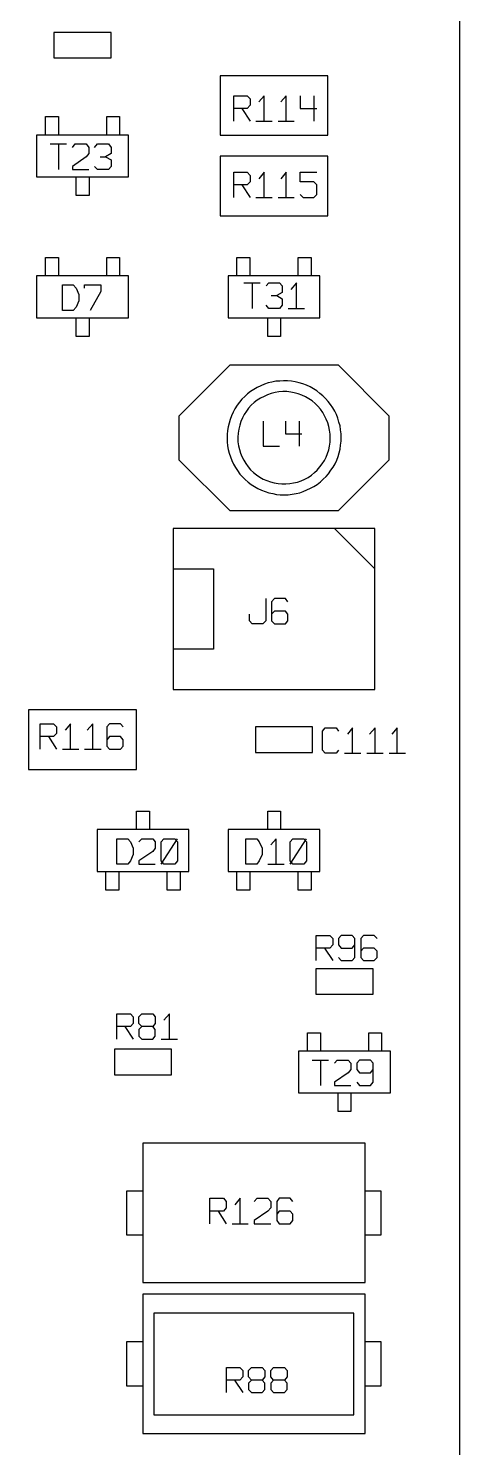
# Model space of a CAD drawing. Extents: x -228 to 961, y -124 to 716.
# Drawn here: x 232.3 to 270.8, y 103 to 229.7 of the extents above; entities that cross this region are included whole.
import ezdxf

# ---------------------------------------------------------------- set-up
doc = ezdxf.new("R2010")
doc.units = 0
doc.layers.add('1', color=1, linetype='CONTINUOUS')

msp = doc.modelspace()

# ---------------------------------------------------------------- linework, layer by layer
at = {"layer": '1'}
for p, q in [((270.75, 509.27), (270.75, -2.83)), ((239.7, 229.3), (234.6, 229.3)), ((234.6, 229.3), (234.6, 227.03)), ((239.7, 227.03), (239.7, 229.3)), ((234.6, 227.03), (239.7, 227.03)), ((259.02, 225.43), (249.4, 225.43)), ((249.4, 225.43), (249.4, 220.13)), ((259.02, 220.13), (259.02, 225.43)), ((250.62, 221.4), (250.62, 223.65)), ((250.62, 223.65), (251.82, 223.65)), ((251.82, 223.65), (252.07, 223.38)), ((252.07, 223.38), (252.07, 222.8)), ((253.32, 223.65), (252.85, 223.1)), ((253.32, 221.4), (253.32, 223.65)), ((255.3, 223.65), (254.82, 223.1)), ((255.3, 221.4), (255.3, 223.65)), ((256.55, 223.65), (256.55, 222.53)), ((257.77, 223.65), (257.77, 221.4)), ((233.85, 220.15), (233.85, 221.8)), ((233.85, 221.8), (235, 221.8)), ((235, 221.8), (235, 220.15)), ((239.3, 220.15), (239.3, 221.8)), ((239.3, 221.8), (240.45, 221.8)), ((240.45, 221.8), (240.45, 220.15)), ((251.82, 222.53), (250.62, 222.53)), ((251.35, 222.53), (252.07, 221.4)), ((252.07, 222.8), (251.82, 222.53)), ((256.55, 222.53), (258.02, 222.53)), ((252.6, 221.4), (254.05, 221.4)), ((254.57, 221.4), (256.02, 221.4)), ((241.25, 220.15), (233.05, 220.15)), ((233.05, 220.15), (233.05, 216.43)), ((234.27, 219.35), (235.72, 219.35)), ((235, 219.35), (235, 217.08)), ((236.25, 219.05), (236.5, 219.35)), ((236.5, 219.35), (237.47, 219.35)), ((237.47, 219.35), (237.7, 219.05)), ((238.22, 219.05), (238.47, 219.35)), ((238.47, 219.35), (239.45, 219.35)), ((239.45, 219.35), (239.7, 219.05)), ((241.25, 216.43), (241.25, 220.15)), ((249.4, 220.13), (259.02, 220.13)), ((237.47, 218.2), (236.25, 217.35)), ((237.7, 218.5), (237.47, 218.2)), ((237.7, 219.05), (237.7, 218.5)), ((238.72, 218.2), (239.2, 218.2)), ((239.7, 218.5), (239.2, 218.2)), ((239.2, 218.2), (239.7, 217.93)), ((239.7, 219.05), (239.7, 218.5)), ((239.7, 217.93), (239.7, 217.35)), ((259.02, 218.25), (249.4, 218.25)), ((249.4, 218.25), (249.4, 212.93)), ((259.02, 212.93), (259.02, 218.25)), ((236.25, 217.35), (236.25, 217.08)), ((236.25, 217.08), (237.7, 217.08)), ((238.47, 217.08), (238.22, 217.35)), ((239.45, 217.08), (238.47, 217.08)), ((239.7, 217.35), (239.45, 217.08)), ((250.62, 214.58), (250.62, 216.83)), ((250.62, 216.83), (251.82, 216.83)), ((251.82, 216.83), (252.07, 216.55)), ((253.32, 216.83), (252.85, 216.25)), ((253.32, 214.58), (253.32, 216.83)), ((255.3, 216.83), (254.82, 216.25)), ((255.3, 214.58), (255.3, 216.83)), ((256.55, 215.98), (256.55, 216.83)), ((256.55, 216.83), (258.02, 216.83)), ((233.05, 216.43), (241.25, 216.43)), ((236.57, 214.75), (236.57, 216.43)), ((237.72, 216.43), (237.72, 214.75)), ((251.82, 215.7), (250.62, 215.7)), ((251.35, 215.7), (252.07, 214.58)), ((252.07, 215.98), (251.82, 215.7)), ((252.07, 216.55), (252.07, 215.98)), ((257.77, 215.98), (256.55, 215.98)), ((258.02, 215.7), (257.77, 215.98)), ((258.02, 214.85), (258.02, 215.7)), ((237.72, 214.75), (236.57, 214.75)), ((252.6, 214.58), (254.05, 214.58)), ((254.57, 214.58), (256.02, 214.58)), ((256.55, 214.85), (256.8, 214.58)), ((256.8, 214.58), (257.77, 214.58)), ((257.77, 214.58), (258.02, 214.85)), ((249.4, 212.93), (259.02, 212.93)), ((233.85, 207.58), (233.85, 209.23)), ((233.85, 209.23), (235, 209.23)), ((235, 209.23), (235, 207.58)), ((239.3, 207.58), (239.3, 209.23)), ((239.3, 209.23), (240.45, 209.23)), ((240.45, 209.23), (240.45, 207.58)), ((250.9, 207.58), (250.9, 209.23)), ((250.9, 209.23), (252.05, 209.23)), ((252.05, 209.23), (252.05, 207.58)), ((256.37, 207.58), (256.37, 209.23)), ((256.37, 209.23), (257.52, 209.23)), ((257.52, 209.23), (257.52, 207.58)), ((241.25, 207.58), (233.05, 207.58)), ((233.05, 207.58), (233.05, 203.85)), ((235.35, 204.5), (235.35, 206.78)), ((235.35, 206.78), (236.32, 206.78)), ((236.32, 206.78), (236.57, 206.48)), ((236.57, 206.48), (236.8, 205.93)), ((237.32, 206.48), (237.32, 206.78)), ((237.32, 206.78), (238.77, 206.78)), ((238.77, 206.78), (238.77, 206.2)), ((241.25, 203.85), (241.25, 207.58)), ((258.3, 207.58), (250.12, 207.58)), ((250.12, 207.58), (250.12, 203.85)), ((251.52, 206.95), (252.97, 206.95)), ((252.25, 206.95), (252.25, 204.68)), ((253.5, 206.68), (253.75, 206.95)), ((253.75, 206.95), (254.7, 206.95)), ((254.7, 206.95), (254.95, 206.68)), ((254.95, 206.68), (254.95, 206.1)), ((256.2, 206.95), (255.72, 206.38)), ((256.2, 204.68), (256.2, 206.95)), ((258.3, 203.85), (258.3, 207.58)), ((236.8, 205.35), (236.57, 204.78)), ((236.8, 205.93), (236.8, 205.35)), ((238.77, 206.2), (237.82, 204.5)), ((253.97, 205.83), (254.47, 205.83)), ((254.95, 206.1), (254.47, 205.83)), ((254.47, 205.83), (254.95, 205.53)), ((254.95, 205.53), (254.95, 204.98)), ((236.32, 204.5), (235.35, 204.5)), ((236.57, 204.78), (236.32, 204.5)), ((253.75, 204.68), (253.5, 204.98)), ((254.7, 204.68), (253.75, 204.68)), ((254.95, 204.98), (254.7, 204.68)), ((255.47, 204.68), (256.92, 204.68)), ((233.05, 203.85), (241.25, 203.85)), ((236.57, 202.18), (236.57, 203.85)), ((237.72, 203.85), (237.72, 202.18)), ((250.12, 203.85), (258.3, 203.85)), ((253.65, 202.18), (253.65, 203.85)), ((254.8, 203.85), (254.8, 202.18)), ((237.72, 202.18), (236.57, 202.18)), ((254.8, 202.18), (253.65, 202.18)), ((245.77, 195.1), (250.3, 199.65)), ((250.3, 199.65), (259.92, 199.65)), ((259.92, 199.65), (264.45, 195.1)), ((252.72, 197.63), (252.42, 197.45)), ((253.05, 197.78), (252.72, 197.63)), ((253.35, 197.93), (253.05, 197.78)), ((253.7, 198.03), (253.35, 197.93)), ((254.02, 198.1), (253.7, 198.03)), ((254.37, 198.18), (254.02, 198.1)), ((254.72, 198.2), (254.37, 198.18)), ((255.07, 198.23), (254.72, 198.2)), ((255.42, 198.23), (255.07, 198.23)), ((255.77, 198.18), (255.42, 198.23)), ((256.1, 198.13), (255.77, 198.18)), ((256.45, 198.05), (256.1, 198.13)), ((256.77, 197.95), (256.45, 198.05)), ((257.1, 197.83), (256.77, 197.95)), ((257.42, 197.68), (257.1, 197.83)), ((257.72, 197.5), (257.42, 197.68)), ((251.12, 196.3), (250.92, 196.03)), ((251.35, 196.58), (251.12, 196.3)), ((251.6, 196.83), (251.35, 196.58)), ((251.85, 197.05), (251.6, 196.83)), ((252.12, 197.25), (251.85, 197.05)), ((252.42, 197.45), (252.12, 197.25)), ((252.72, 196.48), (252.45, 196.28)), ((253, 196.68), (252.72, 196.48)), ((253.32, 196.83), (253, 196.68)), ((253.62, 196.98), (253.32, 196.83)), ((253.97, 197.08), (253.62, 196.98)), ((254.3, 197.18), (253.97, 197.08)), ((254.65, 197.23), (254.3, 197.18)), ((255, 197.25), (254.65, 197.23)), ((255.35, 197.25), (255, 197.25)), ((255.7, 197.2), (255.35, 197.25)), ((256.02, 197.15), (255.7, 197.2)), ((256.37, 197.05), (256.02, 197.15)), ((256.7, 196.93), (256.37, 197.05)), ((257.02, 196.78), (256.7, 196.93)), ((257.32, 196.6), (257.02, 196.78)), ((257.6, 196.43), (257.32, 196.6)), ((257.87, 196.2), (257.6, 196.43)), ((258.02, 197.33), (257.72, 197.5)), ((258.3, 197.1), (258.02, 197.33)), ((258.55, 196.88), (258.3, 197.1)), ((258.8, 196.63), (258.55, 196.88)), ((259.05, 196.38), (258.8, 196.63)), ((259.25, 196.1), (259.05, 196.38)), ((245.77, 191.15), (245.77, 195.1)), ((250.42, 195.1), (250.3, 194.78)), ((250.57, 195.43), (250.42, 195.1)), ((250.72, 195.73), (250.57, 195.43)), ((250.92, 196.03), (250.72, 195.73)), ((251.55, 195.2), (251.4, 194.9)), ((251.75, 195.5), (251.55, 195.2)), ((251.95, 195.78), (251.75, 195.5)), ((252.17, 196.03), (251.95, 195.78)), ((252.45, 196.28), (252.17, 196.03)), ((258.12, 195.95), (257.87, 196.2)), ((258.35, 195.68), (258.12, 195.95)), ((258.55, 195.4), (258.35, 195.68)), ((258.72, 195.1), (258.55, 195.4)), ((258.87, 194.8), (258.72, 195.1)), ((259.45, 195.8), (259.25, 196.1)), ((259.62, 195.5), (259.45, 195.8)), ((259.77, 195.2), (259.62, 195.5)), ((259.9, 194.88), (259.77, 195.2)), ((264.45, 195.1), (264.45, 191.15)), ((250.05, 193.78), (250.02, 193.43)), ((250.12, 194.1), (250.05, 193.78)), ((250.2, 194.45), (250.12, 194.1)), ((250.3, 194.78), (250.2, 194.45)), ((251.07, 193.9), (251.02, 193.55)), ((251.15, 194.25), (251.07, 193.9)), ((251.25, 194.58), (251.15, 194.25)), ((251.4, 194.9), (251.25, 194.58)), ((253.25, 194.63), (253.25, 192.38)), ((255.22, 194.63), (255.22, 193.5)), ((256.45, 194.63), (256.45, 192.38)), ((259, 194.48), (258.87, 194.8)), ((259.1, 194.13), (259, 194.48)), ((259.17, 193.8), (259.1, 194.13)), ((259.22, 193.45), (259.17, 193.8)), ((260, 194.53), (259.9, 194.88)), ((260.1, 194.2), (260, 194.53)), ((260.15, 193.85), (260.1, 194.2)), ((260.2, 193.5), (260.15, 193.85)), ((250.02, 193.43), (250.02, 193.13)), ((250.02, 193.13), (250.02, 192.78)), ((250.02, 192.78), (250.07, 192.43)), ((251.02, 193.55), (251, 193.2)), ((251, 193.2), (251, 193.13)), ((251, 193.13), (251, 192.78)), ((251, 192.78), (251.05, 192.43)), ((255.22, 193.5), (256.7, 193.5)), ((259.17, 192.4), (259.22, 192.75)), ((259.22, 193.1), (259.22, 193.45)), ((259.22, 192.75), (259.22, 193.1)), ((260.15, 192.48), (260.2, 192.83)), ((260.2, 193.15), (260.2, 193.5)), ((260.2, 192.83), (260.2, 193.15)), ((250.07, 192.43), (250.12, 192.1)), ((250.12, 192.1), (250.2, 191.75)), ((250.2, 191.75), (250.32, 191.43)), ((250.32, 191.43), (250.45, 191.1)), ((251.05, 192.43), (251.12, 192.1)), ((251.12, 192.1), (251.22, 191.75)), ((251.22, 191.75), (251.35, 191.45)), ((251.35, 191.45), (251.52, 191.13)), ((253.25, 192.38), (254.7, 192.38)), ((258.7, 191.1), (258.85, 191.4)), ((258.85, 191.4), (258.97, 191.73)), ((258.97, 191.73), (259.1, 192.05)), ((259.1, 192.05), (259.17, 192.4)), ((259.8, 191.13), (259.92, 191.45)), ((259.92, 191.45), (260.02, 191.78)), ((260.02, 191.78), (260.1, 192.13)), ((260.1, 192.13), (260.15, 192.48)), ((250.3, 186.63), (245.77, 191.15)), ((250.45, 191.1), (250.6, 190.78)), ((250.6, 190.78), (250.77, 190.48)), ((250.77, 190.48), (250.95, 190.2)), ((250.95, 190.2), (251.17, 189.9)), ((251.52, 191.13), (251.7, 190.83)), ((251.7, 190.83), (251.9, 190.55)), ((251.9, 190.55), (252.12, 190.28)), ((252.12, 190.28), (252.37, 190.05)), ((252.37, 190.05), (252.65, 189.83)), ((257.55, 189.8), (257.82, 190.03)), ((257.82, 190.03), (258.07, 190.25)), ((258.07, 190.25), (258.3, 190.53)), ((258.3, 190.53), (258.5, 190.8)), ((258.5, 190.8), (258.7, 191.1)), ((259.07, 189.93), (259.27, 190.23)), ((259.27, 190.23), (259.47, 190.5)), ((259.47, 190.5), (259.65, 190.8)), ((259.65, 190.8), (259.8, 191.13)), ((264.45, 191.15), (259.92, 186.63)), ((251.17, 189.9), (251.4, 189.65)), ((251.4, 189.65), (251.65, 189.4)), ((251.65, 189.4), (251.9, 189.18)), ((251.9, 189.18), (252.17, 188.98)), ((252.17, 188.98), (252.47, 188.78)), ((252.47, 188.78), (252.77, 188.6)), ((252.65, 189.83), (252.95, 189.63)), ((252.95, 189.63), (253.25, 189.45)), ((253.25, 189.45), (253.57, 189.33)), ((253.57, 189.33), (253.9, 189.2)), ((253.9, 189.2), (254.22, 189.1)), ((254.22, 189.1), (254.57, 189.05)), ((254.57, 189.05), (254.92, 189.03)), ((254.92, 189.03), (255.27, 189.03)), ((255.27, 189.03), (255.62, 189.05)), ((255.62, 189.05), (255.95, 189.1)), ((255.95, 189.1), (256.3, 189.18)), ((256.3, 189.18), (256.62, 189.3)), ((256.62, 189.3), (256.95, 189.45)), ((256.95, 189.45), (257.25, 189.6)), ((257.25, 189.6), (257.55, 189.8)), ((257.47, 188.63), (257.77, 188.8)), ((257.77, 188.8), (258.07, 188.98)), ((258.07, 188.98), (258.35, 189.2)), ((258.35, 189.2), (258.6, 189.43)), ((258.6, 189.43), (258.85, 189.68)), ((258.85, 189.68), (259.07, 189.93)), ((252.77, 188.6), (253.1, 188.45)), ((253.1, 188.45), (253.42, 188.33)), ((253.42, 188.33), (253.75, 188.23)), ((253.75, 188.23), (254.1, 188.15)), ((254.1, 188.15), (254.42, 188.08)), ((254.42, 188.08), (254.77, 188.05)), ((254.77, 188.05), (255.12, 188.05)), ((255.12, 188.05), (255.47, 188.05)), ((255.47, 188.05), (255.82, 188.1)), ((255.82, 188.1), (256.17, 188.15)), ((256.17, 188.15), (256.5, 188.23)), ((256.5, 188.23), (256.82, 188.35)), ((256.82, 188.35), (257.15, 188.48)), ((257.15, 188.48), (257.47, 188.63)), ((259.92, 186.63), (250.3, 186.63)), ((263.2, 185.05), (245.22, 185.05)), ((245.22, 185.05), (245.22, 170.68)), ((259.6, 185.05), (263.2, 181.45)), ((263.2, 170.68), (263.2, 185.05)), ((245.22, 181.45), (248.82, 181.45)), ((248.82, 181.45), (248.82, 174.28)), ((253.47, 178.78), (253.47, 176.8)), ((254.25, 178.78), (254, 178.5)), ((255.22, 178.78), (254.25, 178.78)), ((255.45, 178.5), (255.22, 178.78)), ((252.02, 176.8), (252.02, 177.38)), ((254, 178.5), (254, 176.8)), ((254.25, 177.65), (254, 177.38)), ((255.22, 177.65), (254.25, 177.65)), ((255.45, 177.38), (255.22, 177.65)), ((255.45, 176.8), (255.45, 177.38)), ((252.27, 176.53), (252.02, 176.8)), ((253.22, 176.53), (252.27, 176.53)), ((253.47, 176.8), (253.22, 176.53)), ((254, 176.8), (254.25, 176.53)), ((254.25, 176.53), (255.22, 176.53)), ((255.22, 176.53), (255.45, 176.8)), ((248.82, 174.28), (245.22, 174.28)), ((245.22, 170.68), (263.2, 170.68)), ((241.95, 168.85), (232.32, 168.85)), ((232.32, 168.85), (232.32, 163.53)), ((241.95, 163.53), (241.95, 168.85)), ((233.37, 165.35), (233.37, 167.6)), ((233.37, 167.6), (234.57, 167.6)), ((234.57, 167.6), (234.82, 167.33)), ((234.82, 167.33), (234.82, 166.75)), ((236.07, 167.6), (235.6, 167.03)), ((236.07, 165.35), (236.07, 167.6)), ((238.05, 167.6), (237.57, 167.03)), ((238.05, 165.35), (238.05, 167.6)), ((239.55, 167.6), (239.32, 167.33)), ((239.32, 167.33), (239.32, 165.63)), ((240.52, 167.6), (239.55, 167.6)), ((240.77, 167.33), (240.52, 167.6)), ((257.65, 167.33), (252.57, 167.33)), ((252.57, 167.33), (252.57, 165.05)), ((257.65, 165.05), (257.65, 167.33)), ((258.52, 166.95), (258.77, 167.25)), ((258.77, 167.25), (259.75, 167.25)), ((259.75, 167.25), (259.97, 166.95)), ((261.22, 167.25), (260.75, 166.68)), ((261.22, 164.98), (261.22, 167.25)), ((263.22, 167.25), (262.72, 166.68)), ((263.22, 164.98), (263.22, 167.25)), ((265.2, 167.25), (264.7, 166.68)), ((265.2, 164.98), (265.2, 167.25)), ((234.57, 166.48), (233.37, 166.48)), ((234.1, 166.48), (234.82, 165.35)), ((234.82, 166.75), (234.57, 166.48)), ((239.55, 166.48), (239.32, 166.18)), ((240.52, 166.48), (239.55, 166.48)), ((240.77, 166.18), (240.52, 166.48)), ((240.77, 165.63), (240.77, 166.18)), ((258.52, 165.25), (258.52, 166.95)), ((235.35, 165.35), (236.8, 165.35)), ((237.32, 165.35), (238.8, 165.35)), ((239.32, 165.63), (239.55, 165.35)), ((239.55, 165.35), (240.52, 165.35)), ((240.52, 165.35), (240.77, 165.63)), ((252.57, 165.05), (257.65, 165.05)), ((258.77, 164.98), (258.52, 165.25)), ((259.75, 164.98), (258.77, 164.98)), ((259.97, 165.25), (259.75, 164.98)), ((260.5, 164.98), (261.95, 164.98)), ((262.47, 164.98), (263.95, 164.98)), ((264.47, 164.98), (265.92, 164.98)), ((232.32, 163.53), (241.95, 163.53)), ((241.95, 158.18), (241.95, 159.83)), ((241.95, 159.83), (243.1, 159.83)), ((243.1, 159.83), (243.1, 158.18)), ((253.65, 158.18), (253.65, 159.83)), ((253.65, 159.83), (254.8, 159.83)), ((254.8, 159.83), (254.8, 158.18)), ((246.62, 158.18), (238.45, 158.18)), ((238.45, 158.18), (238.45, 154.43)), ((240.2, 155.1), (240.2, 157.35)), ((240.2, 157.35), (241.17, 157.35)), ((241.17, 157.35), (241.42, 157.08)), ((241.42, 157.08), (241.65, 156.5)), ((242.17, 157.08), (242.42, 157.35)), ((242.42, 157.35), (243.4, 157.35)), ((243.4, 157.35), (243.62, 157.08)), ((243.62, 157.08), (243.62, 156.5)), ((244.15, 157.08), (244.4, 157.35)), ((244.15, 155.1), (245.62, 157.35)), ((244.15, 155.38), (244.15, 157.08)), ((244.4, 157.35), (245.37, 157.35)), ((245.37, 157.35), (245.62, 157.08)), ((245.62, 157.08), (245.62, 155.38)), ((246.62, 154.43), (246.62, 158.18)), ((258.3, 158.18), (250.12, 158.18)), ((250.12, 158.18), (250.12, 154.43)), ((251.7, 155.1), (251.7, 157.35)), ((251.7, 157.35), (252.67, 157.35)), ((252.67, 157.35), (252.9, 157.08)), ((252.9, 157.08), (253.15, 156.5)), ((254.4, 157.35), (253.92, 156.8)), ((254.4, 155.1), (254.4, 157.35)), ((255.65, 157.08), (255.9, 157.35)), ((255.65, 155.1), (257.12, 157.35)), ((255.65, 155.38), (255.65, 157.08)), ((255.9, 157.35), (256.87, 157.35)), ((256.87, 157.35), (257.12, 157.08)), ((257.12, 157.08), (257.12, 155.38)), ((258.3, 154.43), (258.3, 158.18)), ((241.65, 155.95), (241.42, 155.38)), ((241.65, 156.5), (241.65, 155.95)), ((243.4, 156.23), (242.17, 155.38)), ((243.62, 156.5), (243.4, 156.23)), ((253.15, 155.95), (252.9, 155.38)), ((253.15, 156.5), (253.15, 155.95)), ((241.17, 155.1), (240.2, 155.1)), ((241.42, 155.38), (241.17, 155.1)), ((242.17, 155.38), (242.17, 155.1)), ((242.17, 155.1), (243.62, 155.1)), ((244.4, 155.1), (244.15, 155.38)), ((245.37, 155.1), (244.4, 155.1)), ((245.62, 155.38), (245.37, 155.1)), ((252.67, 155.1), (251.7, 155.1)), ((252.9, 155.38), (252.67, 155.1)), ((253.67, 155.1), (255.12, 155.1)), ((255.9, 155.1), (255.65, 155.38)), ((256.87, 155.1), (255.9, 155.1)), ((257.12, 155.38), (256.87, 155.1)), ((238.45, 154.43), (246.62, 154.43)), ((239.22, 152.78), (239.22, 154.43)), ((240.37, 154.43), (240.37, 152.78)), ((244.7, 152.78), (244.7, 154.43)), ((245.85, 154.43), (245.85, 152.78)), ((250.12, 154.43), (258.3, 154.43)), ((250.9, 152.78), (250.9, 154.43)), ((252.05, 154.43), (252.05, 152.78)), ((256.37, 152.78), (256.37, 154.43)), ((257.52, 154.43), (257.52, 152.78)), ((240.37, 152.78), (239.22, 152.78)), ((245.85, 152.78), (244.7, 152.78)), ((252.05, 152.78), (250.9, 152.78)), ((257.52, 152.78), (256.37, 152.78)), ((257.97, 146.48), (257.97, 148.73)), ((257.97, 148.73), (259.2, 148.73)), ((259.2, 148.73), (259.45, 148.45)), ((259.45, 148.45), (259.45, 147.9)), ((260.2, 148.73), (259.97, 148.45)), ((259.97, 148.45), (259.97, 147.9)), ((261.17, 148.73), (260.2, 148.73)), ((261.42, 148.45), (261.17, 148.73)), ((261.42, 146.75), (261.42, 148.45)), ((262.2, 148.73), (261.95, 148.45)), ((261.95, 148.45), (261.95, 146.75)), ((263.15, 148.73), (262.2, 148.73)), ((263.4, 148.45), (263.15, 148.73)), ((259.2, 147.6), (257.97, 147.6)), ((258.72, 147.6), (259.45, 146.48)), ((259.45, 147.9), (259.2, 147.6)), ((259.97, 147.9), (260.2, 147.6)), ((260.2, 147.6), (261.17, 147.6)), ((261.17, 147.6), (261.42, 147.9)), ((262.2, 147.6), (261.95, 147.33)), ((263.15, 147.6), (262.2, 147.6)), ((263.4, 147.33), (263.15, 147.6)), ((263.4, 146.75), (263.4, 147.33)), ((263.05, 145.75), (257.95, 145.75)), ((257.95, 145.75), (257.95, 143.5)), ((259.97, 146.75), (260.2, 146.48)), ((260.2, 146.48), (261.17, 146.48)), ((261.17, 146.48), (261.42, 146.75)), ((261.95, 146.75), (262.2, 146.48)), ((262.2, 146.48), (263.15, 146.48)), ((263.05, 143.5), (263.05, 145.75)), ((263.15, 146.48), (263.4, 146.75)), ((257.95, 143.5), (263.05, 143.5)), ((240.2, 139.48), (240.2, 141.73)), ((240.2, 141.73), (241.42, 141.73)), ((241.42, 140.6), (240.2, 140.6)), ((240.92, 140.6), (241.65, 139.48)), ((241.42, 141.73), (241.65, 141.45)), ((241.65, 140.88), (241.42, 140.6)), ((241.65, 141.45), (241.65, 140.88)), ((242.17, 141.45), (242.42, 141.73)), ((242.17, 140.88), (242.17, 141.45)), ((242.42, 140.6), (242.17, 140.88)), ((242.42, 140.6), (242.17, 140.33)), ((242.42, 141.73), (243.4, 141.73)), ((243.4, 140.6), (242.42, 140.6)), ((243.4, 141.73), (243.62, 141.45)), ((243.62, 140.88), (243.4, 140.6)), ((243.62, 140.33), (243.4, 140.6)), ((243.62, 141.45), (243.62, 140.88)), ((244.9, 141.73), (244.4, 141.18)), ((244.9, 139.48), (244.9, 141.73)), ((242.17, 140.33), (242.17, 139.75)), ((242.17, 139.75), (242.42, 139.48)), ((242.42, 139.48), (243.4, 139.48)), ((243.4, 139.48), (243.62, 139.75)), ((243.62, 139.75), (243.62, 140.33)), ((244.15, 139.48), (245.62, 139.48)), ((257.2, 138.4), (257.2, 140.05)), ((257.2, 140.05), (258.35, 140.05)), ((258.35, 140.05), (258.35, 138.4)), ((262.65, 138.4), (262.65, 140.05)), ((262.65, 140.05), (263.8, 140.05)), ((263.8, 140.05), (263.8, 138.4)), ((245.07, 138.58), (240, 138.58)), ((240, 138.58), (240, 136.3)), ((245.07, 136.3), (245.07, 138.58)), ((264.6, 138.4), (256.4, 138.4)), ((256.4, 138.4), (256.4, 134.68)), ((264.6, 134.68), (264.6, 138.4)), ((257.62, 137.6), (259.07, 137.6)), ((258.35, 137.6), (258.35, 135.33)), ((259.6, 137.33), (259.85, 137.6)), ((259.85, 137.6), (260.82, 137.6)), ((260.82, 137.6), (261.07, 137.33)), ((261.07, 137.33), (261.07, 136.75)), ((261.82, 137.6), (261.6, 137.33)), ((261.6, 137.33), (261.6, 136.75)), ((262.8, 137.6), (261.82, 137.6)), ((263.05, 137.33), (262.8, 137.6)), ((263.05, 135.63), (263.05, 137.33)), ((240, 136.3), (245.07, 136.3)), ((260.82, 136.48), (259.6, 135.63)), ((259.6, 135.63), (259.6, 135.33)), ((261.07, 136.75), (260.82, 136.48)), ((261.6, 136.75), (261.82, 136.48)), ((261.6, 135.63), (261.82, 135.33)), ((261.82, 136.48), (262.8, 136.48)), ((262.8, 136.48), (263.05, 136.75)), ((262.8, 135.33), (263.05, 135.63)), ((256.4, 134.68), (264.6, 134.68)), ((259.6, 135.33), (261.07, 135.33)), ((259.92, 133.03), (259.92, 134.68)), ((261.07, 134.68), (261.07, 133.03)), ((261.82, 135.33), (262.8, 135.33)), ((261.07, 133.03), (259.92, 133.03)), ((262.32, 130.18), (242.52, 130.18)), ((242.52, 130.18), (242.52, 117.75)), ((262.32, 117.75), (262.32, 130.18)), ((241.1, 121.98), (241.1, 125.95)), ((241.1, 125.95), (242.52, 125.95)), ((262.32, 125.95), (263.72, 125.95)), ((263.72, 125.95), (263.72, 121.98)), ((248.5, 123), (248.5, 125.28)), ((248.5, 125.28), (249.7, 125.28)), ((249.7, 124.13), (248.5, 124.13)), ((249.22, 124.13), (249.95, 123)), ((249.7, 125.28), (249.95, 124.98)), ((249.95, 124.43), (249.7, 124.13)), ((249.95, 124.98), (249.95, 124.43)), ((251.2, 125.28), (250.72, 124.7)), ((251.2, 123), (251.2, 125.28)), ((252.45, 124.98), (252.7, 125.28)), ((253.67, 124.13), (252.45, 123.28)), ((252.7, 125.28), (253.67, 125.28)), ((253.67, 125.28), (253.92, 124.98)), ((253.92, 124.43), (253.67, 124.13)), ((253.92, 124.98), (253.92, 124.43)), ((254.67, 125.28), (254.45, 124.98)), ((254.45, 124.98), (254.45, 123.28)), ((254.67, 124.13), (254.45, 123.85)), ((255.65, 125.28), (254.67, 125.28)), ((255.65, 124.13), (254.67, 124.13)), ((255.9, 124.98), (255.65, 125.28)), ((255.9, 123.85), (255.65, 124.13)), ((250.47, 123), (251.92, 123)), ((252.45, 123.28), (252.45, 123)), ((252.45, 123), (253.92, 123)), ((254.45, 123.28), (254.67, 123)), ((254.67, 123), (255.65, 123)), ((255.65, 123), (255.9, 123.28)), ((255.9, 123.28), (255.9, 123.85)), ((242.52, 121.98), (241.1, 121.98)), ((263.72, 121.98), (262.32, 121.98)), ((242.52, 117.75), (262.32, 117.75)), ((262.32, 116.73), (242.52, 116.73)), ((242.52, 116.73), (242.52, 104.28)), ((262.32, 104.28), (262.32, 116.73)), ((261.32, 115.03), (243.5, 115.03)), ((243.5, 115.03), (243.5, 105.95)), ((261.32, 105.95), (261.32, 115.03)), ((241.1, 108.5), (241.1, 112.48)), ((241.1, 112.48), (242.52, 112.48)), ((262.32, 112.48), (263.72, 112.48)), ((263.72, 112.48), (263.72, 108.5)), ((249.97, 107.93), (249.97, 110.18)), ((249.97, 110.18), (251.17, 110.18)), ((251.17, 110.18), (251.42, 109.9)), ((251.95, 109.9), (252.2, 110.18)), ((252.2, 110.18), (253.15, 110.18)), ((253.15, 110.18), (253.4, 109.9)), ((253.92, 109.9), (254.17, 110.18)), ((254.17, 110.18), (255.15, 110.18)), ((255.15, 110.18), (255.37, 109.9)), ((251.17, 109.05), (249.97, 109.05)), ((250.7, 109.05), (251.42, 107.93)), ((251.42, 109.33), (251.17, 109.05)), ((251.42, 109.9), (251.42, 109.33)), ((251.95, 109.33), (251.95, 109.9)), ((252.2, 109.05), (251.95, 109.33)), ((252.2, 109.05), (251.95, 108.78)), ((253.15, 109.05), (252.2, 109.05)), ((253.4, 109.33), (253.15, 109.05)), ((253.4, 108.78), (253.15, 109.05)), ((253.4, 109.9), (253.4, 109.33)), ((253.92, 109.33), (253.92, 109.9)), ((254.17, 109.05), (253.92, 109.33)), ((254.17, 109.05), (253.92, 108.78)), ((255.15, 109.05), (254.17, 109.05)), ((255.37, 109.33), (255.15, 109.05)), ((255.37, 108.78), (255.15, 109.05)), ((255.37, 109.9), (255.37, 109.33)), ((242.52, 108.5), (241.1, 108.5)), ((251.95, 108.78), (251.95, 108.2)), ((251.95, 108.2), (252.2, 107.93)), ((252.2, 107.93), (253.15, 107.93)), ((253.15, 107.93), (253.4, 108.2)), ((253.4, 108.2), (253.4, 108.78)), ((253.92, 108.78), (253.92, 108.2)), ((253.92, 108.2), (254.17, 107.93)), ((254.17, 107.93), (255.15, 107.93)), ((255.15, 107.93), (255.37, 108.2)), ((255.37, 108.2), (255.37, 108.78)), ((263.72, 108.5), (262.32, 108.5)), ((243.5, 105.95), (261.32, 105.95)), ((242.52, 104.28), (262.32, 104.28))]:
    msp.add_line(p, q, dxfattribs=at)

doc.saveas('drawing.dxf')
